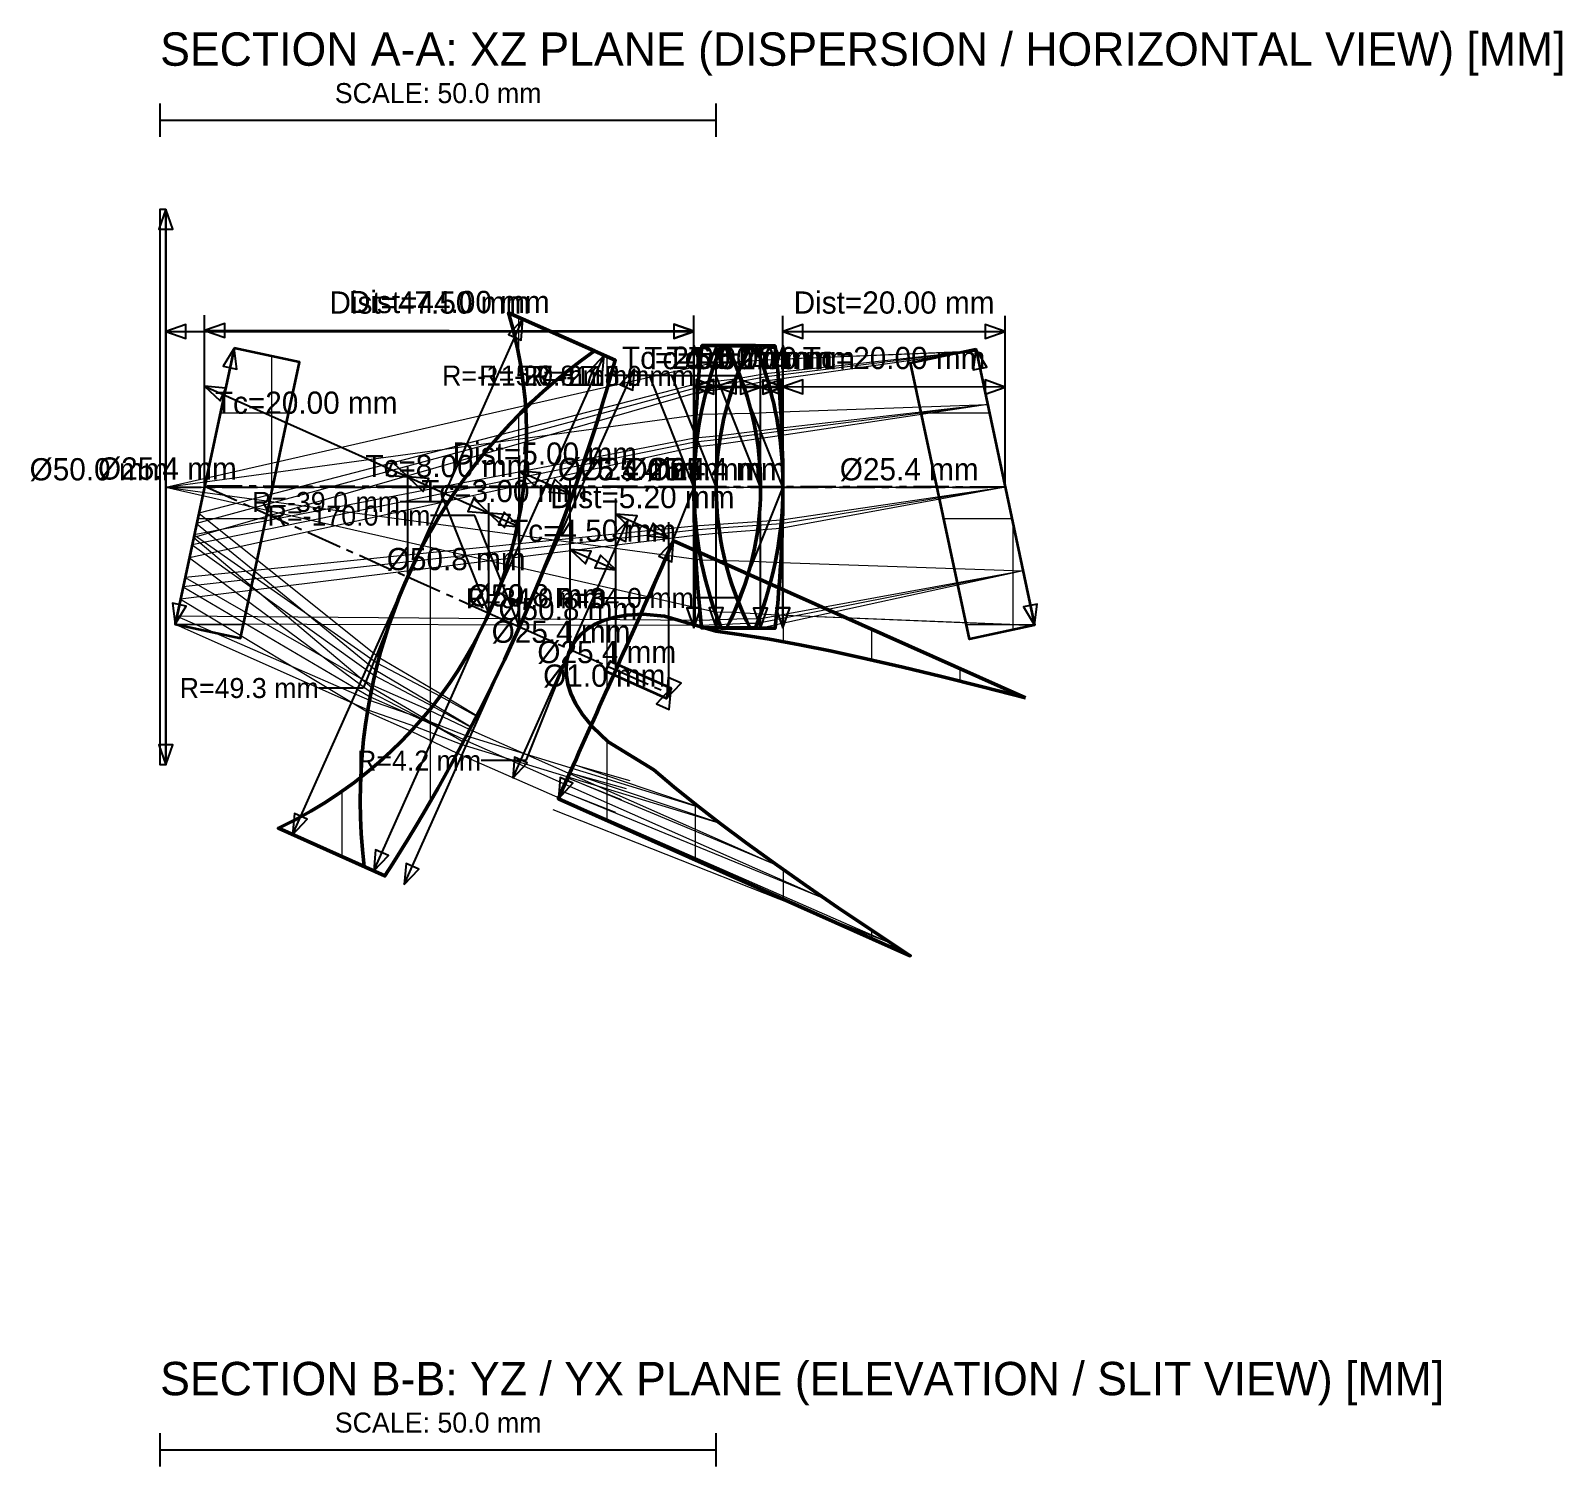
# Model space of a CAD drawing. Header units: metres. Extents: x -12 to 166, y -182 to 101.
# Drawn here: x -12.1 to 125.6, y -28.1 to 101.1 of the extents above; entities that cross this region are included whole.
import ezdxf
from ezdxf.enums import TextEntityAlignment as Align

# ---------------------------------------------------------------- set-up
doc = ezdxf.new("R2010")
doc.units = ezdxf.units.M
doc.linetypes.add('CENTER', pattern=[5.08, 3.175, -0.635, 0.635, -0.635])
for name, color, linetype, lineweight in [('ANNOTATIONS', 3, 'CONTINUOUS', 25), ('DIMENSIONS_LINEAR', 4, 'CONTINUOUS', 25), ('DIMENSIONS_RADIAL', 6, 'CONTINUOUS', 25), ('OPTICAL_AXIS', 1, 'CENTER', 25), ('OPTICS_COMPONENTS', 2, 'CONTINUOUS', 35), ('OPTICS_HATCH', 8, 'CONTINUOUS', 13), ('OPTICS_LENSES', 7, 'CONTINUOUS', 50), ('RAYS_785NM', 1, 'CONTINUOUS', 18), ('RAYS_850NM', 3, 'CONTINUOUS', 18), ('RAYS_900NM', 5, 'CONTINUOUS', 18)]:
    doc.layers.add(name, color=color, linetype=linetype, lineweight=lineweight)
doc.styles.add('OpenSansCondensed-Light', font='OpenSansCondensed-Light.ttf')
doc.dimstyles.new('EZDXF', dxfattribs={"dimtxt": 0.25, "dimasz": 0.175, "dimexe": 0.375, "dimexo": 0.125, "dimgap": 0.1, "dimtad": 1, "dimlfac": 100, "dimzin": 12, "dimdsep": 46, "dimtxsty": 'OpenSansCondensed-Light', "dimblk": 'ARCHTICK', "dimcen": 2.5, "dimazin": 3, "dimtfac": 0.5, "dimtmove": 2, "dimatfit": 3})

# ---------------------------------------------------------------- blocks, each defined once
blk = doc.blocks.new('_ARCHTICK')
at = {"color": 0, "linetype": 'BYBLOCK', "const_width": 0.15}
blk.add_lwpolyline([(-0.5, -0.5), (0.5, 0.5)], dxfattribs=at)

msp = doc.modelspace()

# ---------------------------------------------------------------- hatches: boundary and pattern name
at = {"layer": 'OPTICS_HATCH'}
h = msp.add_hatch(dxfattribs=at)
h.set_pattern_fill('ANSI31', scale=2.5, angle=45)
h.paths.add_polyline_path([(38.55, 72.24), (37.33, 71.36), (36.16, 70.45), (35.03, 69.53), (33.94, 68.59), (32.9, 67.63), (31.89, 66.65), (30.93, 65.66), (30, 64.65), (29.11, 63.62), (28.25, 62.57), (27.43, 61.51), (26.64, 60.44), (25.88, 59.35), (25.16, 58.25), (24.47, 57.13), (23.81, 55.99), (23.19, 54.85), (22.59, 53.68), (22.03, 52.51), (21.5, 51.32), (21, 50.12), (20.53, 48.9), (20.1, 47.67), (19.69, 46.42), (19.32, 45.16), (18.98, 43.89), (18.67, 42.6), (18.4, 41.29), (18.16, 39.97), (17.96, 38.64), (17.79, 37.29), (17.65, 35.92), (17.56, 34.54), (17.5, 33.14), (17.48, 31.72), (17.51, 30.28), (17.57, 28.82), (17.69, 27.35), (17.84, 25.85), (10.13, 29.3), (10.13, 29.3), (11.63, 30.05), (13.06, 30.84), (14.41, 31.66), (15.7, 32.52), (16.91, 33.4), (18.08, 34.31), (19.18, 35.24), (20.23, 36.2), (21.23, 37.18), (22.18, 38.18), (23.09, 39.2), (23.95, 40.24), (24.77, 41.3), (25.54, 42.38), (26.27, 43.48), (26.97, 44.6), (27.62, 45.74), (28.23, 46.89), (28.8, 48.06), (29.33, 49.25), (29.82, 50.46), (30.27, 51.68), (30.68, 52.93), (31.05, 54.19), (31.38, 55.47), (31.67, 56.77), (31.92, 58.08), (32.12, 59.42), (32.27, 60.78), (32.38, 62.15), (32.44, 63.55), (32.45, 64.98), (32.41, 66.42), (32.31, 67.89), (32.15, 69.39), (31.93, 70.91), (31.64, 72.47), (31.28, 74.06), (30.83, 75.68), (38.55, 72.24)])
h = msp.add_hatch(dxfattribs=at)
h.set_pattern_fill('ANSI31', scale=2.5, angle=45)
h.paths.add_polyline_path([(30.83, 75.68), (31.28, 74.06), (31.64, 72.47), (31.93, 70.91), (32.15, 69.39), (32.31, 67.89), (32.41, 66.42), (32.45, 64.98), (32.44, 63.55), (32.38, 62.15), (32.27, 60.78), (32.12, 59.42), (31.92, 58.08), (31.67, 56.77), (31.38, 55.47), (31.05, 54.19), (30.68, 52.93), (30.27, 51.68), (29.82, 50.46), (29.33, 49.25), (28.8, 48.06), (28.23, 46.89), (27.62, 45.74), (26.97, 44.6), (26.27, 43.48), (25.54, 42.38), (24.77, 41.3), (23.95, 40.24), (23.09, 39.2), (22.18, 38.18), (21.23, 37.18), (20.23, 36.2), (19.18, 35.24), (18.08, 34.31), (16.91, 33.4), (15.7, 32.52), (14.41, 31.66), (13.06, 30.84), (11.63, 30.05), (10.13, 29.3), (19.71, 25.02), (19.71, 25.02), (20.42, 26.13), (21.11, 27.24), (21.8, 28.36), (22.48, 29.49), (23.15, 30.61), (23.81, 31.75), (24.46, 32.88), (25.1, 34.02), (25.73, 35.17), (26.35, 36.32), (26.97, 37.47), (27.57, 38.63), (28.16, 39.79), (28.75, 40.95), (29.33, 42.12), (29.89, 43.29), (30.45, 44.47), (31, 45.65), (31.54, 46.84), (32.07, 48.03), (32.59, 49.22), (33.11, 50.42), (33.61, 51.62), (34.1, 52.83), (34.59, 54.04), (35.07, 55.25), (35.53, 56.47), (35.99, 57.69), (36.44, 58.92), (36.88, 60.15), (37.31, 61.38), (37.73, 62.62), (38.14, 63.86), (38.55, 65.11), (38.94, 66.36), (39.32, 67.61), (39.7, 68.87), (40.06, 70.14), (40.42, 71.4), (30.83, 75.68)])
h = msp.add_hatch(dxfattribs=at)
h.set_pattern_fill('ANSI37', scale=3, angle=45)
h.paths.add_polyline_path([(6.15, 72.49), (0.85, 47.65), (6.72, 46.4), (12.02, 71.24)])
h = msp.add_hatch(dxfattribs=at)
h.set_pattern_fill('ANSI31', scale=2.5, angle=45)
h.paths.add_polyline_path([(52.58, 72.72), (52.26, 72.07), (51.95, 71.42), (51.67, 70.77), (51.41, 70.12), (51.16, 69.47), (50.94, 68.82), (50.73, 68.16), (50.54, 67.51), (50.36, 66.86), (50.2, 66.21), (50.06, 65.56), (49.94, 64.91), (49.83, 64.26), (49.74, 63.61), (49.66, 62.96), (49.6, 62.3), (49.55, 61.65), (49.52, 61), (49.5, 60.35), (49.5, 59.7), (49.52, 59.05), (49.55, 58.4), (49.59, 57.75), (49.65, 57.09), (49.73, 56.44), (49.82, 55.79), (49.93, 55.14), (50.05, 54.49), (50.19, 53.84), (50.35, 53.19), (50.52, 52.53), (50.71, 51.88), (50.92, 51.23), (51.14, 50.58), (51.39, 49.93), (51.65, 49.28), (51.93, 48.63), (52.24, 47.97), (52.56, 47.32), (48.19, 47.33), (48.19, 47.33), (48.12, 47.98), (48.06, 48.63), (47.99, 49.28), (47.93, 49.93), (47.88, 50.58), (47.83, 51.23), (47.78, 51.89), (47.74, 52.54), (47.7, 53.19), (47.66, 53.84), (47.63, 54.49), (47.6, 55.14), (47.57, 55.79), (47.55, 56.44), (47.53, 57.1), (47.52, 57.75), (47.51, 58.4), (47.5, 59.05), (47.5, 59.7), (47.5, 60.35), (47.51, 61), (47.51, 61.65), (47.52, 62.31), (47.54, 62.96), (47.56, 63.61), (47.58, 64.26), (47.61, 64.91), (47.64, 65.56), (47.67, 66.21), (47.71, 66.86), (47.75, 67.52), (47.8, 68.17), (47.85, 68.82), (47.9, 69.47), (47.95, 70.12), (48.01, 70.77), (48.08, 71.42), (48.14, 72.07), (48.22, 72.73), (52.58, 72.72)])
h = msp.add_hatch(dxfattribs=at)
h.set_pattern_fill('ANSI31', scale=2.5, angle=45)
h.paths.add_polyline_path([(49.96, 72.7), (49.71, 72.05), (49.47, 71.4), (49.24, 70.75), (49.03, 70.09), (48.84, 69.44), (48.66, 68.79), (48.49, 68.14), (48.34, 67.49), (48.19, 66.84), (48.07, 66.19), (47.95, 65.54), (47.85, 64.88), (47.76, 64.23), (47.69, 63.58), (47.63, 62.93), (47.58, 62.28), (47.54, 61.63), (47.51, 60.98), (47.5, 60.33), (47.5, 59.67), (47.51, 59.02), (47.54, 58.37), (47.58, 57.72), (47.63, 57.07), (47.69, 56.42), (47.76, 55.77), (47.85, 55.12), (47.95, 54.46), (48.07, 53.81), (48.19, 53.16), (48.34, 52.51), (48.49, 51.86), (48.66, 51.21), (48.84, 50.56), (49.03, 49.91), (49.24, 49.25), (49.47, 48.6), (49.71, 47.95), (49.96, 47.3), (50.43, 47.3), (50.43, 47.3), (50.75, 47.95), (51.06, 48.6), (51.34, 49.25), (51.6, 49.91), (51.85, 50.56), (52.07, 51.21), (52.28, 51.86), (52.47, 52.51), (52.65, 53.16), (52.8, 53.81), (52.94, 54.46), (53.07, 55.12), (53.18, 55.77), (53.27, 56.42), (53.35, 57.07), (53.41, 57.72), (53.45, 58.37), (53.48, 59.02), (53.5, 59.67), (53.5, 60.33), (53.48, 60.98), (53.45, 61.63), (53.41, 62.28), (53.35, 62.93), (53.27, 63.58), (53.18, 64.23), (53.07, 64.88), (52.94, 65.54), (52.8, 66.19), (52.65, 66.84), (52.47, 67.49), (52.28, 68.14), (52.07, 68.79), (51.85, 69.44), (51.6, 70.09), (51.34, 70.75), (51.06, 71.4), (50.75, 72.05), (50.43, 72.7), (49.96, 72.7)])
h = msp.add_hatch(dxfattribs=at)
h.set_pattern_fill('ANSI31', scale=2.5, angle=45)
h.paths.add_polyline_path([(53.05, 72.72), (53.31, 72.07), (53.54, 71.42), (53.77, 70.77), (53.98, 70.12), (54.17, 69.46), (54.35, 68.81), (54.52, 68.16), (54.67, 67.51), (54.81, 66.86), (54.94, 66.21), (55.05, 65.56), (55.15, 64.9), (55.24, 64.25), (55.31, 63.6), (55.38, 62.95), (55.43, 62.3), (55.46, 61.65), (55.49, 61), (55.5, 60.34), (55.5, 59.69), (55.49, 59.04), (55.46, 58.39), (55.42, 57.74), (55.37, 57.09), (55.31, 56.44), (55.23, 55.79), (55.14, 55.13), (55.04, 54.48), (54.93, 53.83), (54.8, 53.18), (54.66, 52.53), (54.5, 51.88), (54.34, 51.23), (54.15, 50.58), (53.96, 49.93), (53.75, 49.27), (53.52, 48.62), (53.28, 47.97), (53.03, 47.32), (52.56, 47.32), (52.56, 47.32), (52.24, 47.97), (51.93, 48.63), (51.65, 49.28), (51.39, 49.93), (51.14, 50.58), (50.92, 51.23), (50.71, 51.88), (50.52, 52.53), (50.35, 53.19), (50.19, 53.84), (50.05, 54.49), (49.93, 55.14), (49.82, 55.79), (49.73, 56.44), (49.65, 57.09), (49.59, 57.75), (49.55, 58.4), (49.52, 59.05), (49.5, 59.7), (49.5, 60.35), (49.52, 61), (49.55, 61.65), (49.6, 62.3), (49.66, 62.96), (49.74, 63.61), (49.83, 64.26), (49.94, 64.91), (50.06, 65.56), (50.2, 66.21), (50.36, 66.86), (50.54, 67.51), (50.73, 68.16), (50.94, 68.82), (51.16, 69.47), (51.41, 70.12), (51.67, 70.77), (51.95, 71.42), (52.26, 72.07), (52.58, 72.72), (53.05, 72.72)])
h = msp.add_hatch(dxfattribs=at)
h.set_pattern_fill('ANSI31', scale=2.5, angle=45)
h.paths.add_polyline_path([(50.43, 72.7), (50.75, 72.05), (51.06, 71.4), (51.34, 70.75), (51.6, 70.09), (51.85, 69.44), (52.07, 68.79), (52.28, 68.14), (52.47, 67.49), (52.65, 66.84), (52.8, 66.19), (52.94, 65.54), (53.07, 64.88), (53.18, 64.23), (53.27, 63.58), (53.35, 62.93), (53.41, 62.28), (53.45, 61.63), (53.48, 60.98), (53.5, 60.33), (53.5, 59.67), (53.48, 59.02), (53.45, 58.37), (53.41, 57.72), (53.35, 57.07), (53.27, 56.42), (53.18, 55.77), (53.07, 55.12), (52.94, 54.46), (52.8, 53.81), (52.65, 53.16), (52.47, 52.51), (52.28, 51.86), (52.07, 51.21), (51.85, 50.56), (51.6, 49.91), (51.34, 49.25), (51.06, 48.6), (50.75, 47.95), (50.43, 47.3), (54.8, 47.3), (54.8, 47.3), (54.87, 47.95), (54.93, 48.6), (55, 49.25), (55.06, 49.91), (55.11, 50.56), (55.16, 51.21), (55.21, 51.86), (55.26, 52.51), (55.3, 53.16), (55.33, 53.81), (55.37, 54.46), (55.4, 55.12), (55.42, 55.77), (55.44, 56.42), (55.46, 57.07), (55.48, 57.72), (55.49, 58.37), (55.5, 59.02), (55.5, 59.67), (55.5, 60.33), (55.5, 60.98), (55.49, 61.63), (55.48, 62.28), (55.46, 62.93), (55.44, 63.58), (55.42, 64.23), (55.4, 64.88), (55.37, 65.54), (55.33, 66.19), (55.3, 66.84), (55.26, 67.49), (55.21, 68.14), (55.16, 68.79), (55.11, 69.44), (55.06, 70.09), (55, 70.75), (54.93, 71.4), (54.87, 72.05), (54.8, 72.7), (50.43, 72.7)])
h = msp.add_hatch(dxfattribs=at)
h.set_pattern_fill('ANSI37', scale=3, angle=45)
h.paths.add_polyline_path([(72.86, 72.42), (78.14, 47.58), (72.27, 46.33), (66.99, 71.18)])
h = msp.add_hatch(dxfattribs=at)
h.set_pattern_fill('ANSI31', scale=2.5, angle=45)
h.paths.add_polyline_path([(77.31, 41.03), (73.44, 42.04), (69.77, 42.97), (66.29, 43.81), (63, 44.56), (59.91, 45.23), (57.01, 45.81), (54.3, 46.31), (51.78, 46.72), (49.46, 47.04), (44.85, 48.39), (42.9, 48.55), (41.46, 48.47), (40.31, 48.27), (39.36, 47.99), (38.56, 47.63), (37.89, 47.21), (37.33, 46.75), (36.88, 46.24), (36.52, 45.69), (36.25, 45.09), (36.08, 44.46), (36.01, 43.78), (36.03, 43.05), (36.17, 42.28), (36.44, 41.44), (36.86, 40.54), (37.48, 39.55), (38.38, 38.44), (39.8, 37.09), (43.88, 34.55), (45.68, 33.04), (47.66, 31.44), (49.84, 29.76), (52.21, 27.98), (54.77, 26.13), (57.52, 24.19), (60.47, 22.16), (63.62, 20.04), (66.96, 17.84), (35.31, 31.96), (35.31, 31.96), (35.57, 32.56), (35.84, 33.15), (36.1, 33.75), (36.37, 34.34), (36.63, 34.94), (36.9, 35.53), (37.16, 36.13), (37.43, 36.72), (37.7, 37.32), (37.96, 37.91), (38.23, 38.51), (38.49, 39.1), (38.76, 39.69), (39.02, 40.29), (39.29, 40.88), (39.55, 41.48), (39.82, 42.07), (40.08, 42.67), (40.35, 43.26), (40.62, 43.86), (40.88, 44.45), (41.15, 45.05), (41.41, 45.64), (41.68, 46.24), (41.94, 46.83), (42.21, 47.43), (42.47, 48.02), (42.74, 48.62), (43, 49.21), (43.27, 49.81), (43.54, 50.4), (43.8, 50.99), (44.07, 51.59), (44.33, 52.18), (44.6, 52.78), (44.86, 53.37), (45.13, 53.97), (45.39, 54.56), (45.66, 55.16), (77.31, 41.03)])

# ---------------------------------------------------------------- linework, layer by layer
at = {"layer": 'ANNOTATIONS'}
for p, q in [((-0.5, 91.5), (-0.5, 94.5)), ((49.5, 91.5), (49.5, 94.5)), ((-0.5, 93), (49.5, 93)), ((-0.5, -28.1), (-0.5, -25.1)), ((49.5, -28.1), (49.5, -25.1)), ((-0.5, -26.6), (49.5, -26.6))]:
    msp.add_line(p, q, dxfattribs=at)
msp.add_lwpolyline([(0, 85), (0, 35), (-0.5, 35), (-0.5, 85)], close=True, dxfattribs=at)
at = {"layer": 'DIMENSIONS_LINEAR'}
for p, q in [((0, 35), (0, 85)), ((0, 60), (0, 75.4)), ((3.5, 60.07), (3.5, 75.47)), ((11.41, 28.72), (32.12, 75.11)), ((47.5, 60.03), (47.5, 75.43)), ((47.5, 60), (47.5, 75.4)), ((55.5, 60), (55.5, 75.4)), ((75.5, 60), (75.5, 75.4)), ((0, 74), (47.5, 74)), ((47.5, 74.03), (3.5, 74.07)), ((55.5, 74), (75.5, 74)), ((0.85, 47.65), (6.15, 72.49)), ((18.72, 25.46), (39.42, 71.85)), ((47.49, 47.33), (47.51, 72.73)), ((47.5, 47.3), (47.5, 72.7)), ((49.49, 47.32), (49.51, 72.72)), ((53.5, 47.3), (53.5, 72.7)), ((55.49, 47.32), (55.51, 72.72)), ((55.5, 47.3), (55.5, 72.7)), ((78.14, 47.58), (72.86, 72.42)), ((21.45, 24.24), (42.16, 70.63)), ((3.5, 60.07), (3.5, 69.97)), ((3.5, 69.07), (21.76, 60.92)), ((47.5, 60.03), (47.5, 69.93)), ((47.5, 60), (47.5, 69.9)), ((49.5, 69.02), (47.5, 69.03)), ((47.5, 69), (53.5, 69)), ((49.5, 60.02), (49.5, 69.92)), ((49.5, 60.02), (49.5, 69.92)), ((55.5, 69.02), (49.5, 69.02)), ((53.5, 60), (53.5, 69.9)), ((53.5, 60), (53.5, 69.9)), ((53.5, 69), (55.5, 69)), ((55.5, 60.02), (55.5, 69.92)), ((55.5, 60.02), (55.5, 69.92)), ((55.5, 60), (55.5, 69.9)), ((75.5, 69), (55.5, 69.02)), ((75.5, 60), (75.5, 69.9)), ((31.81, 47.43), (31.81, 62.83)), ((21.76, 51.92), (21.76, 61.82)), ((21.76, 51.92), (21.76, 61.82)), ((21.76, 60.92), (29.07, 57.66)), ((31.81, 61.43), (36.37, 59.39)), ((36.37, 45.39), (36.37, 60.79)), ((29.07, 48.66), (29.07, 58.56)), ((29.07, 48.66), (29.07, 58.56)), ((40.48, 43.56), (40.48, 58.96)), ((29.07, 57.66), (31.81, 56.43)), ((31.2, 33.8), (41.55, 56.99)), ((31.81, 47.43), (31.81, 57.33)), ((40.48, 57.56), (45.23, 55.44)), ((45.23, 41.44), (45.23, 56.84)), ((35.31, 31.96), (45.66, 55.16)), ((36.37, 45.39), (36.37, 55.29)), ((36.37, 54.39), (40.48, 52.56)), ((40.48, 43.56), (40.48, 53.46)), ((45.03, 40.98), (45.44, 41.9))]:
    msp.add_line(p, q, dxfattribs=at)
for points in [[(0, 85), (-0.63, 83.2), (0.63, 83.2)], [(0, 74), (1.8, 73.37), (1.8, 74.63)], [(3.5, 74.07), (5.3, 73.44), (5.3, 74.7)], [(32.12, 75.11), (30.81, 73.72), (31.96, 73.21)], [(47.5, 74.03), (45.7, 74.66), (45.7, 73.4)], [(47.5, 74), (45.7, 74.63), (45.7, 73.37)], [(55.5, 74), (57.3, 73.37), (57.3, 74.63)], [(75.5, 74), (73.7, 74.63), (73.7, 73.37)], [(6.15, 72.49), (5.16, 70.86), (6.39, 70.6)], [(39.42, 71.85), (38.11, 70.46), (39.26, 69.95)], [(47.5, 72.7), (46.87, 70.9), (48.13, 70.9)], [(47.51, 72.73), (46.88, 70.93), (48.14, 70.93)], [(49.51, 72.72), (48.88, 70.93), (50.14, 70.92)], [(53.5, 72.7), (52.87, 70.9), (54.13, 70.9)], [(55.5, 72.7), (54.87, 70.9), (56.13, 70.9)], [(55.51, 72.72), (54.88, 70.92), (56.14, 70.92)], [(72.86, 72.42), (72.62, 70.53), (73.85, 70.79)], [(42.16, 70.63), (40.85, 69.24), (42, 68.73)], [(3.5, 69.07), (4.89, 67.76), (5.4, 68.91)], [(47.5, 69.03), (49.3, 68.4), (49.3, 69.66)], [(47.5, 69), (49.3, 68.37), (49.3, 69.63)], [(49.5, 69.02), (47.7, 69.66), (47.7, 68.4)], [(49.5, 69.02), (51.3, 68.39), (51.3, 69.65)], [(53.5, 69), (51.7, 69.63), (51.7, 68.37)], [(53.5, 69), (55.3, 68.37), (55.3, 69.63)], [(55.5, 69.02), (53.7, 69.65), (53.7, 68.39)], [(55.5, 69), (53.7, 69.63), (53.7, 68.37)], [(55.5, 69.02), (57.3, 68.39), (57.3, 69.65)], [(75.5, 69), (73.7, 69.63), (73.7, 68.37)], [(21.76, 60.92), (20.38, 62.23), (19.86, 61.07)], [(21.76, 60.92), (23.15, 59.61), (23.66, 60.76)], [(31.81, 61.43), (33.19, 60.12), (33.71, 61.27)], [(36.37, 59.39), (34.99, 60.7), (34.47, 59.55)], [(29.07, 57.66), (27.68, 58.96), (27.17, 57.81)], [(29.07, 57.66), (30.46, 56.35), (30.97, 57.5)], [(31.81, 56.43), (30.42, 57.74), (29.91, 56.59)], [(41.55, 56.99), (40.24, 55.61), (41.39, 55.09)], [(40.48, 57.56), (41.87, 56.25), (42.38, 57.4)], [(45.23, 55.44), (43.84, 56.75), (43.33, 55.6)], [(45.66, 55.16), (44.35, 53.77), (45.5, 53.26)], [(36.37, 54.39), (37.76, 53.09), (38.27, 54.24)], [(40.48, 52.56), (39.1, 53.87), (38.58, 52.72)], [(0.85, 47.65), (1.84, 49.28), (0.61, 49.54)], [(47.49, 47.33), (48.12, 49.13), (46.86, 49.13)], [(47.5, 47.3), (48.13, 49.1), (46.87, 49.1)], [(49.49, 47.32), (50.12, 49.12), (48.86, 49.13)], [(53.5, 47.3), (54.13, 49.1), (52.87, 49.1)], [(55.49, 47.32), (56.12, 49.12), (54.86, 49.12)], [(55.5, 47.3), (56.13, 49.1), (54.87, 49.1)], [(78.14, 47.58), (78.38, 49.47), (77.15, 49.21)], [(45.03, 40.98), (46.34, 42.37), (45.19, 42.88)], [(45.44, 41.9), (44.13, 40.51), (45.28, 40)], [(0, 35), (0.63, 36.8), (-0.63, 36.8)], [(31.2, 33.8), (32.51, 35.18), (31.36, 35.7)], [(35.31, 31.96), (36.62, 33.35), (35.46, 33.86)], [(11.41, 28.72), (12.72, 30.11), (11.57, 30.62)], [(18.72, 25.46), (20.02, 26.85), (18.87, 27.36)], [(21.45, 24.24), (22.76, 25.63), (21.61, 26.14)]]:
    msp.add_lwpolyline(points, close=True, dxfattribs=at)
at = {"layer": 'OPTICAL_AXIS'}
for p, q in [((0, 60), (47.5, 60)), ((47.5, 60.03), (3.5, 60.07)), ((3.5, 60.07), (21.76, 51.92)), ((49.5, 60.02), (47.5, 60.03)), ((47.5, 60), (53.5, 60)), ((55.5, 60.02), (49.5, 60.02)), ((53.5, 60), (55.5, 60)), ((75.5, 60), (55.5, 60.02)), ((55.5, 60), (75.5, 60)), ((21.76, 51.92), (29.07, 48.66)), ((29.07, 48.66), (31.81, 47.43)), ((31.81, 47.43), (36.37, 45.39)), ((36.37, 45.39), (40.48, 43.56)), ((40.48, 43.56), (45.23, 41.44))]:
    msp.add_line(p, q, dxfattribs=at)
at = {"layer": 'OPTICS_COMPONENTS'}
for points in [[(6.15, 72.49), (0.85, 47.65), (6.72, 46.4), (12.02, 71.24)], [(72.86, 72.42), (78.14, 47.58), (72.27, 46.33), (66.99, 71.18)], [(45.44, 41.9), (45.03, 40.98), (39.55, 43.43), (39.96, 44.34)]]:
    msp.add_lwpolyline(points, close=True, dxfattribs=at)
at = {"layer": 'OPTICS_LENSES'}
for points in [[(38.55, 72.24), (37.33, 71.36), (36.16, 70.45), (35.03, 69.53), (33.94, 68.59), (32.9, 67.63), (31.89, 66.65), (30.93, 65.66), (30, 64.65), (29.11, 63.62), (28.25, 62.57), (27.43, 61.51), (26.64, 60.44), (25.88, 59.35), (25.16, 58.25), (24.47, 57.13), (23.81, 55.99), (23.19, 54.85), (22.59, 53.68), (22.03, 52.51), (21.5, 51.32), (21, 50.12), (20.53, 48.9), (20.1, 47.67), (19.69, 46.42), (19.32, 45.16), (18.98, 43.89), (18.67, 42.6), (18.4, 41.29), (18.16, 39.97), (17.96, 38.64), (17.79, 37.29), (17.65, 35.92), (17.56, 34.54), (17.5, 33.14), (17.48, 31.72), (17.51, 30.28), (17.57, 28.82), (17.69, 27.35), (17.84, 25.85), (10.13, 29.3), (10.13, 29.3), (11.63, 30.05), (13.06, 30.84), (14.41, 31.66), (15.7, 32.52), (16.91, 33.4), (18.08, 34.31), (19.18, 35.24), (20.23, 36.2), (21.23, 37.18), (22.18, 38.18), (23.09, 39.2), (23.95, 40.24), (24.77, 41.3), (25.54, 42.38), (26.27, 43.48), (26.97, 44.6), (27.62, 45.74), (28.23, 46.89), (28.8, 48.06), (29.33, 49.25), (29.82, 50.46), (30.27, 51.68), (30.68, 52.93), (31.05, 54.19), (31.38, 55.47), (31.67, 56.77), (31.92, 58.08), (32.12, 59.42), (32.27, 60.78), (32.38, 62.15), (32.44, 63.55), (32.45, 64.98), (32.41, 66.42), (32.31, 67.89), (32.15, 69.39), (31.93, 70.91), (31.64, 72.47), (31.28, 74.06), (30.83, 75.68), (38.55, 72.24)], [(30.83, 75.68), (31.28, 74.06), (31.64, 72.47), (31.93, 70.91), (32.15, 69.39), (32.31, 67.89), (32.41, 66.42), (32.45, 64.98), (32.44, 63.55), (32.38, 62.15), (32.27, 60.78), (32.12, 59.42), (31.92, 58.08), (31.67, 56.77), (31.38, 55.47), (31.05, 54.19), (30.68, 52.93), (30.27, 51.68), (29.82, 50.46), (29.33, 49.25), (28.8, 48.06), (28.23, 46.89), (27.62, 45.74), (26.97, 44.6), (26.27, 43.48), (25.54, 42.38), (24.77, 41.3), (23.95, 40.24), (23.09, 39.2), (22.18, 38.18), (21.23, 37.18), (20.23, 36.2), (19.18, 35.24), (18.08, 34.31), (16.91, 33.4), (15.7, 32.52), (14.41, 31.66), (13.06, 30.84), (11.63, 30.05), (10.13, 29.3), (19.71, 25.02), (19.71, 25.02), (20.42, 26.13), (21.11, 27.24), (21.8, 28.36), (22.48, 29.49), (23.15, 30.61), (23.81, 31.75), (24.46, 32.88), (25.1, 34.02), (25.73, 35.17), (26.35, 36.32), (26.97, 37.47), (27.57, 38.63), (28.16, 39.79), (28.75, 40.95), (29.33, 42.12), (29.89, 43.29), (30.45, 44.47), (31, 45.65), (31.54, 46.84), (32.07, 48.03), (32.59, 49.22), (33.11, 50.42), (33.61, 51.62), (34.1, 52.83), (34.59, 54.04), (35.07, 55.25), (35.53, 56.47), (35.99, 57.69), (36.44, 58.92), (36.88, 60.15), (37.31, 61.38), (37.73, 62.62), (38.14, 63.86), (38.55, 65.11), (38.94, 66.36), (39.32, 67.61), (39.7, 68.87), (40.06, 70.14), (40.42, 71.4), (30.83, 75.68)], [(52.58, 72.72), (52.26, 72.07), (51.95, 71.42), (51.67, 70.77), (51.41, 70.12), (51.16, 69.47), (50.94, 68.82), (50.73, 68.16), (50.54, 67.51), (50.36, 66.86), (50.2, 66.21), (50.06, 65.56), (49.94, 64.91), (49.83, 64.26), (49.74, 63.61), (49.66, 62.96), (49.6, 62.3), (49.55, 61.65), (49.52, 61), (49.5, 60.35), (49.5, 59.7), (49.52, 59.05), (49.55, 58.4), (49.59, 57.75), (49.65, 57.09), (49.73, 56.44), (49.82, 55.79), (49.93, 55.14), (50.05, 54.49), (50.19, 53.84), (50.35, 53.19), (50.52, 52.53), (50.71, 51.88), (50.92, 51.23), (51.14, 50.58), (51.39, 49.93), (51.65, 49.28), (51.93, 48.63), (52.24, 47.97), (52.56, 47.32), (48.19, 47.33), (48.19, 47.33), (48.12, 47.98), (48.06, 48.63), (47.99, 49.28), (47.93, 49.93), (47.88, 50.58), (47.83, 51.23), (47.78, 51.89), (47.74, 52.54), (47.7, 53.19), (47.66, 53.84), (47.63, 54.49), (47.6, 55.14), (47.57, 55.79), (47.55, 56.44), (47.53, 57.1), (47.52, 57.75), (47.51, 58.4), (47.5, 59.05), (47.5, 59.7), (47.5, 60.35), (47.51, 61), (47.51, 61.65), (47.52, 62.31), (47.54, 62.96), (47.56, 63.61), (47.58, 64.26), (47.61, 64.91), (47.64, 65.56), (47.67, 66.21), (47.71, 66.86), (47.75, 67.52), (47.8, 68.17), (47.85, 68.82), (47.9, 69.47), (47.95, 70.12), (48.01, 70.77), (48.08, 71.42), (48.14, 72.07), (48.22, 72.73), (52.58, 72.72)], [(49.96, 72.7), (49.71, 72.05), (49.47, 71.4), (49.24, 70.75), (49.03, 70.09), (48.84, 69.44), (48.66, 68.79), (48.49, 68.14), (48.34, 67.49), (48.19, 66.84), (48.07, 66.19), (47.95, 65.54), (47.85, 64.88), (47.76, 64.23), (47.69, 63.58), (47.63, 62.93), (47.58, 62.28), (47.54, 61.63), (47.51, 60.98), (47.5, 60.33), (47.5, 59.67), (47.51, 59.02), (47.54, 58.37), (47.58, 57.72), (47.63, 57.07), (47.69, 56.42), (47.76, 55.77), (47.85, 55.12), (47.95, 54.46), (48.07, 53.81), (48.19, 53.16), (48.34, 52.51), (48.49, 51.86), (48.66, 51.21), (48.84, 50.56), (49.03, 49.91), (49.24, 49.25), (49.47, 48.6), (49.71, 47.95), (49.96, 47.3), (50.43, 47.3), (50.43, 47.3), (50.75, 47.95), (51.06, 48.6), (51.34, 49.25), (51.6, 49.91), (51.85, 50.56), (52.07, 51.21), (52.28, 51.86), (52.47, 52.51), (52.65, 53.16), (52.8, 53.81), (52.94, 54.46), (53.07, 55.12), (53.18, 55.77), (53.27, 56.42), (53.35, 57.07), (53.41, 57.72), (53.45, 58.37), (53.48, 59.02), (53.5, 59.67), (53.5, 60.33), (53.48, 60.98), (53.45, 61.63), (53.41, 62.28), (53.35, 62.93), (53.27, 63.58), (53.18, 64.23), (53.07, 64.88), (52.94, 65.54), (52.8, 66.19), (52.65, 66.84), (52.47, 67.49), (52.28, 68.14), (52.07, 68.79), (51.85, 69.44), (51.6, 70.09), (51.34, 70.75), (51.06, 71.4), (50.75, 72.05), (50.43, 72.7), (49.96, 72.7)], [(53.05, 72.72), (53.31, 72.07), (53.54, 71.42), (53.77, 70.77), (53.98, 70.12), (54.17, 69.46), (54.35, 68.81), (54.52, 68.16), (54.67, 67.51), (54.81, 66.86), (54.94, 66.21), (55.05, 65.56), (55.15, 64.9), (55.24, 64.25), (55.31, 63.6), (55.38, 62.95), (55.43, 62.3), (55.46, 61.65), (55.49, 61), (55.5, 60.34), (55.5, 59.69), (55.49, 59.04), (55.46, 58.39), (55.42, 57.74), (55.37, 57.09), (55.31, 56.44), (55.23, 55.79), (55.14, 55.13), (55.04, 54.48), (54.93, 53.83), (54.8, 53.18), (54.66, 52.53), (54.5, 51.88), (54.34, 51.23), (54.15, 50.58), (53.96, 49.93), (53.75, 49.27), (53.52, 48.62), (53.28, 47.97), (53.03, 47.32), (52.56, 47.32), (52.56, 47.32), (52.24, 47.97), (51.93, 48.63), (51.65, 49.28), (51.39, 49.93), (51.14, 50.58), (50.92, 51.23), (50.71, 51.88), (50.52, 52.53), (50.35, 53.19), (50.19, 53.84), (50.05, 54.49), (49.93, 55.14), (49.82, 55.79), (49.73, 56.44), (49.65, 57.09), (49.59, 57.75), (49.55, 58.4), (49.52, 59.05), (49.5, 59.7), (49.5, 60.35), (49.52, 61), (49.55, 61.65), (49.6, 62.3), (49.66, 62.96), (49.74, 63.61), (49.83, 64.26), (49.94, 64.91), (50.06, 65.56), (50.2, 66.21), (50.36, 66.86), (50.54, 67.51), (50.73, 68.16), (50.94, 68.82), (51.16, 69.47), (51.41, 70.12), (51.67, 70.77), (51.95, 71.42), (52.26, 72.07), (52.58, 72.72), (53.05, 72.72)], [(50.43, 72.7), (50.75, 72.05), (51.06, 71.4), (51.34, 70.75), (51.6, 70.09), (51.85, 69.44), (52.07, 68.79), (52.28, 68.14), (52.47, 67.49), (52.65, 66.84), (52.8, 66.19), (52.94, 65.54), (53.07, 64.88), (53.18, 64.23), (53.27, 63.58), (53.35, 62.93), (53.41, 62.28), (53.45, 61.63), (53.48, 60.98), (53.5, 60.33), (53.5, 59.67), (53.48, 59.02), (53.45, 58.37), (53.41, 57.72), (53.35, 57.07), (53.27, 56.42), (53.18, 55.77), (53.07, 55.12), (52.94, 54.46), (52.8, 53.81), (52.65, 53.16), (52.47, 52.51), (52.28, 51.86), (52.07, 51.21), (51.85, 50.56), (51.6, 49.91), (51.34, 49.25), (51.06, 48.6), (50.75, 47.95), (50.43, 47.3), (54.8, 47.3), (54.8, 47.3), (54.87, 47.95), (54.93, 48.6), (55, 49.25), (55.06, 49.91), (55.11, 50.56), (55.16, 51.21), (55.21, 51.86), (55.26, 52.51), (55.3, 53.16), (55.33, 53.81), (55.37, 54.46), (55.4, 55.12), (55.42, 55.77), (55.44, 56.42), (55.46, 57.07), (55.48, 57.72), (55.49, 58.37), (55.5, 59.02), (55.5, 59.67), (55.5, 60.33), (55.5, 60.98), (55.49, 61.63), (55.48, 62.28), (55.46, 62.93), (55.44, 63.58), (55.42, 64.23), (55.4, 64.88), (55.37, 65.54), (55.33, 66.19), (55.3, 66.84), (55.26, 67.49), (55.21, 68.14), (55.16, 68.79), (55.11, 69.44), (55.06, 70.09), (55, 70.75), (54.93, 71.4), (54.87, 72.05), (54.8, 72.7), (50.43, 72.7)], [(77.31, 41.03), (73.44, 42.04), (69.77, 42.97), (66.29, 43.81), (63, 44.56), (59.91, 45.23), (57.01, 45.81), (54.3, 46.31), (51.78, 46.72), (49.46, 47.04), (44.85, 48.39), (42.9, 48.55), (41.46, 48.47), (40.31, 48.27), (39.36, 47.99), (38.56, 47.63), (37.89, 47.21), (37.33, 46.75), (36.88, 46.24), (36.52, 45.69), (36.25, 45.09), (36.08, 44.46), (36.01, 43.78), (36.03, 43.05), (36.17, 42.28), (36.44, 41.44), (36.86, 40.54), (37.48, 39.55), (38.38, 38.44), (39.8, 37.09), (43.88, 34.55), (45.68, 33.04), (47.66, 31.44), (49.84, 29.76), (52.21, 27.98), (54.77, 26.13), (57.52, 24.19), (60.47, 22.16), (63.62, 20.04), (66.96, 17.84), (35.31, 31.96), (35.31, 31.96), (35.57, 32.56), (35.84, 33.15), (36.1, 33.75), (36.37, 34.34), (36.63, 34.94), (36.9, 35.53), (37.16, 36.13), (37.43, 36.72), (37.7, 37.32), (37.96, 37.91), (38.23, 38.51), (38.49, 39.1), (38.76, 39.69), (39.02, 40.29), (39.29, 40.88), (39.55, 41.48), (39.82, 42.07), (40.08, 42.67), (40.35, 43.26), (40.62, 43.86), (40.88, 44.45), (41.15, 45.05), (41.41, 45.64), (41.68, 46.24), (41.94, 46.83), (42.21, 47.43), (42.47, 48.02), (42.74, 48.62), (43, 49.21), (43.27, 49.81), (43.54, 50.4), (43.8, 50.99), (44.07, 51.59), (44.33, 52.18), (44.6, 52.78), (44.86, 53.37), (45.13, 53.97), (45.39, 54.56), (45.66, 55.16), (77.31, 41.03)]]:
    msp.add_lwpolyline(points, close=True, dxfattribs=at)
at = {"layer": 'RAYS_785NM'}
for p, q in [((72.9, 72.23), (54.15, 69.54)), ((54.92, 71.51), (72.9, 72.23)), ((0, 60), (49.41, 71.23)), ((49.41, 71.23), (51.11, 71.27)), ((51.11, 71.27), (54.92, 71.51)), ((50.98, 68.93), (47.82, 68.51)), ((54.15, 69.54), (50.98, 68.93)), ((47.82, 68.51), (2.52, 55.47)), ((0, 60), (48.14, 66.56)), ((48.14, 66.56), (52.69, 66.66)), ((52.69, 66.66), (55.3, 66.78)), ((73.92, 67.42), (55.19, 64.62)), ((55.3, 66.78), (73.92, 67.42)), ((47.56, 63.59), (2.13, 53.63)), ((49.77, 63.84), (47.56, 63.59)), ((55.19, 64.62), (49.77, 63.84)), ((0, 60), (49.41, 48.77)), ((0, 60), (48.14, 53.44)), ((0, 60), (47.5, 60)), ((47.5, 60), (53.5, 60)), ((53.5, 60), (55.5, 60)), ((75.5, 60), (55.29, 56.28)), ((55.5, 60), (75.5, 60)), ((47.58, 55.64), (1.33, 49.92)), ((2.52, 55.47), (18.54, 41.96)), ((49.81, 55.84), (47.58, 55.64)), ((55.29, 56.28), (49.81, 55.84)), ((2.13, 53.63), (18.45, 41.56)), ((48.14, 53.44), (52.69, 53.34)), ((52.69, 53.34), (55.3, 53.22)), ((77.1, 52.47), (52.98, 47.2)), ((55.3, 53.22), (77.1, 52.47)), ((1.33, 49.92), (18.13, 39.77)), ((49.41, 48.77), (51.11, 48.73)), ((51.11, 48.73), (54.92, 48.49)), ((54.92, 48.49), (78.15, 47.56)), ((18.45, 41.56), (23.05, 39.15)), ((18.54, 41.96), (23.15, 39.27)), ((18.13, 39.77), (22.07, 38.05)), ((23.05, 39.15), (26.77, 37.09)), ((23.15, 39.27), (26.76, 37.09)), ((22.07, 38.05), (26.22, 36.06)), ((26.22, 36.06), (65.33, 18.91)), ((65.33, 18.91), (34.85, 30.95))]:
    msp.add_line(p, q, dxfattribs=at)
at = {"layer": 'RAYS_850NM'}
for p, q in [((72.9, 72.24), (54.04, 69.91)), ((54.92, 71.51), (72.9, 72.24)), ((0, 60), (49.41, 71.23)), ((49.41, 71.23), (51.11, 71.27)), ((51.11, 71.27), (54.92, 71.51)), ((47.86, 68.97), (2.78, 56.71)), ((51.13, 69.37), (47.86, 68.97)), ((54.04, 69.91), (51.13, 69.37)), ((0, 60), (48.14, 66.56)), ((48.14, 66.56), (52.69, 66.66)), ((52.69, 66.66), (55.3, 66.78)), ((73.92, 67.42), (55.14, 64.99)), ((55.3, 66.78), (73.92, 67.42)), ((55.14, 64.99), (49.83, 64.28)), ((47.57, 64.04), (2.38, 54.81)), ((49.83, 64.28), (47.57, 64.04)), ((0, 60), (49.41, 48.77)), ((0, 60), (48.14, 53.44)), ((0, 60), (47.5, 60)), ((47.5, 60), (53.5, 60)), ((53.5, 60), (55.5, 60)), ((75.5, 60), (55.33, 56.7)), ((55.5, 60), (75.5, 60)), ((2.78, 56.71), (18.89, 43.52)), ((55.33, 56.7), (49.75, 56.29)), ((47.56, 56.11), (1.57, 51.01)), ((49.75, 56.29), (47.56, 56.11)), ((2.38, 54.81), (18.78, 43.05)), ((48.14, 53.44), (52.69, 53.34)), ((52.69, 53.34), (55.3, 53.22)), ((77.1, 52.47), (53.19, 47.73)), ((55.3, 53.22), (77.1, 52.47)), ((1.57, 51.01), (18.37, 41.14)), ((49.41, 48.77), (51.11, 48.73)), ((51.11, 48.73), (54.92, 48.49)), ((54.92, 48.49), (78.15, 47.55)), ((48.17, 47.55), (0.85, 47.65)), ((0.85, 47.65), (18.16, 39.95)), ((52.35, 47.73), (48.17, 47.55)), ((53.19, 47.73), (52.35, 47.73)), ((18.78, 43.05), (23.99, 40.3)), ((18.89, 43.52), (24.12, 40.45)), ((18.16, 39.95), (22.45, 38.47)), ((18.37, 41.14), (23.01, 39.1)), ((23.99, 40.3), (27.45, 38.39)), ((24.12, 40.45), (27.47, 38.43)), ((23.01, 39.1), (26.86, 37.27)), ((22.45, 38.47), (26.63, 36.83)), ((26.86, 37.27), (59.33, 22.94)), ((26.63, 36.83), (49.84, 29.76)), ((49.84, 29.76), (36.35, 34.3)), ((36.35, 34.3), (41.41, 32.88)), ((59.33, 22.94), (35.61, 32.64)), ((35.61, 32.64), (40.46, 30.75))]:
    msp.add_line(p, q, dxfattribs=at)
at = {"layer": 'RAYS_900NM'}
for p, q in [((72.9, 72.24), (53.95, 70.19)), ((54.92, 71.51), (72.9, 72.24)), ((0, 60), (49.41, 71.23)), ((49.41, 71.23), (51.11, 71.27)), ((51.11, 71.27), (54.92, 71.51)), ((47.89, 69.32), (2.98, 57.65)), ((51.25, 69.71), (47.89, 69.32)), ((53.95, 70.19), (51.25, 69.71)), ((0, 60), (48.14, 66.56)), ((48.14, 66.56), (52.69, 66.66)), ((52.69, 66.66), (55.3, 66.78)), ((73.92, 67.42), (55.1, 65.28)), ((55.3, 66.78), (73.92, 67.42)), ((55.1, 65.28), (49.89, 64.61)), ((47.59, 64.39), (2.57, 55.71)), ((49.89, 64.61), (47.59, 64.39)), ((0, 60), (49.41, 48.77)), ((0, 60), (48.14, 53.44)), ((0, 60), (47.5, 60)), ((47.5, 60), (53.5, 60)), ((53.5, 60), (55.5, 60)), ((75.5, 60), (55.36, 57.01)), ((55.5, 60), (75.5, 60)), ((47.55, 56.48), (1.75, 51.85)), ((2.98, 57.65), (19.19, 44.68)), ((49.7, 56.63), (47.55, 56.48)), ((55.36, 57.01), (49.7, 56.63)), ((2.57, 55.71), (19.05, 44.17)), ((48.14, 53.44), (52.69, 53.34)), ((52.69, 53.34), (55.3, 53.22)), ((77.1, 52.47), (53.34, 48.12)), ((55.3, 53.22), (77.1, 52.47)), ((1.75, 51.85), (18.58, 42.18)), ((48.12, 47.99), (1.01, 48.39)), ((1.01, 48.39), (18.31, 40.83)), ((49.41, 48.77), (51.11, 48.73)), ((51.11, 48.73), (54.92, 48.49)), ((54.92, 48.49), (78.15, 47.55)), ((52.16, 48.13), (48.12, 47.99)), ((53.34, 48.12), (52.16, 48.13)), ((19.05, 44.17), (24.68, 41.18)), ((19.19, 44.68), (24.81, 41.37)), ((18.58, 42.18), (23.7, 39.93)), ((24.81, 41.37), (27.99, 39.45)), ((18.31, 40.83), (23.07, 39.18)), ((24.68, 41.18), (27.96, 39.38)), ((23.07, 39.18), (27.04, 37.62)), ((23.7, 39.93), (27.35, 38.2)), ((27.04, 37.62), (47.97, 31.2)), ((27.35, 38.2), (55.07, 25.92)), ((47.97, 31.2), (36.68, 35.04)), ((36.68, 35.04), (41.73, 33.59)), ((55.07, 25.92), (36.14, 33.83)), ((36.14, 33.83), (40.97, 31.89))]:
    msp.add_line(p, q, dxfattribs=at)

# ---------------------------------------------------------------- texts
at = {"layer": 'ANNOTATIONS'}
for s, p in [('SECTION A-A: XZ PLANE (DISPERSION / HORIZONTAL VIEW) [MM]', (-0.5, 97)), ('SECTION B-B: YZ / YX PLANE (ELEVATION / SLIT VIEW) [MM]', (-0.5, -22.6))]:
    msp.add_text(s, height=3, dxfattribs=at).set_placement(p, align=Align.BOTTOM_LEFT)
for p in [(24.5, 94), (24.5, -25.6)]:
    msp.add_text('SCALE: 50.0 mm', height=1.8, dxfattribs=at).set_placement(p, align=Align.BOTTOM_CENTER)
at = {"layer": 'DIMENSIONS_LINEAR'}
for s, p in [('Dist=47.50 mm', (23.75, 75)), ('Dist=44.00 mm', (25.5, 75.05)), ('Dist=20.00 mm', (65.5, 75)), ('Tc=2.00 mm', (48.5, 70.03)), ('Tc=6.00 mm', (50.5, 70)), ('Tc=6.00 mm', (52.5, 70.02)), ('Tc=2.00 mm', (54.5, 70)), ('Tc=20.00 mm', (65.5, 70.01)), ('Tc=20.00 mm', (12.63, 65.99)), ('Dist=5.00 mm', (34.09, 61.41)), ('%%c50.0 mm', (-6, 60)), ('%%c25.4 mm', (0.15, 60.07)), ('Tc=8.00 mm', (25.42, 60.29)), ('%%c25.4 mm', (41.5, 60)), ('%%c25.4 mm', (41.51, 60.03)), ('%%c25.4 mm', (43.51, 60.02)), ('%%c25.4 mm', (47.5, 60)), ('%%c25.4 mm', (49.5, 60)), ('%%c25.4 mm', (49.51, 60.02)), ('%%c25.4 mm', (66.86, 60)), ('Tc=3.00 mm', (30.44, 58.04)), ('Dist=5.20 mm', (42.86, 57.5)), ('Tc=4.50 mm', (38.43, 54.48)), ('%%c50.8 mm', (26.12, 51.92)), ('%%c50.8 mm', (33.42, 48.66)), ('%%c50.8 mm', (36.16, 47.43)), ('%%c25.4 mm', (35.55, 45.39)), ('%%c25.4 mm', (39.66, 43.56)), ('%%c1.0 mm', (39.44, 41.44))]:
    msp.add_text(s, height=2, dxfattribs=at).set_placement(p, align=Align.BOTTOM_CENTER)
at = {"layer": 'DIMENSIONS_RADIAL'}
for s, p in [('R=-115.0 mm', (39.5, 70.03)), ('R=-27.8 mm', (41.5, 70.02)), ('R=-27.8 mm', (45.5, 70)), ('R=-115.0 mm', (47.5, 70)), ('R=-39.0 mm', (21.07, 58.66)), ('R=-170.0 mm', (23.81, 57.43)), ('R=34.0 mm', (39.5, 50)), ('R=34.0 mm', (47.5, 50.02)), ('R=49.3 mm', (13.76, 41.92)), ('R=4.2 mm', (28.37, 35.39))]:
    msp.add_text(s, height=1.8, dxfattribs=at).set_placement(p, align=Align.MIDDLE_RIGHT)

# ---------------------------------------------------------------- leaders
for points in [[(47.5, 60.03), (43.5, 70.03), (39.5, 70.03)], [(49.5, 60.02), (45.5, 70.02), (41.5, 70.02)], [(53.5, 60), (49.5, 70), (45.5, 70)], [(55.5, 60), (51.5, 70), (47.5, 70)], [(47.5, 60), (43.5, 50), (39.5, 50)], [(55.5, 60.02), (51.5, 50.02), (47.5, 50.02)], [(29.07, 48.66), (25.07, 58.66), (21.07, 58.66)], [(31.81, 47.43), (27.81, 57.43), (23.81, 57.43)], [(21.76, 51.92), (17.76, 41.92), (13.76, 41.92)], [(36.37, 45.39), (32.37, 35.39), (28.37, 35.39)]]:
    msp.add_leader(points, dimstyle='EZDXF', dxfattribs=at)

doc.saveas('drawing.dxf')
